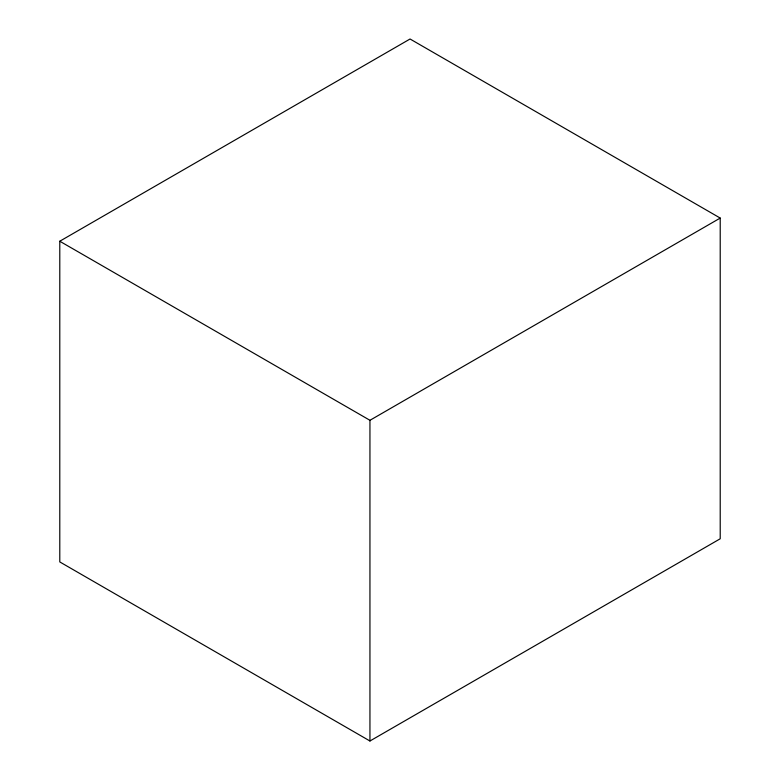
<?xml version="1.0" encoding="UTF-8"?>
<svg xmlns="http://www.w3.org/2000/svg" width="780" height="780" viewBox="0 0 780 780"><rect width="100%" height="100%" fill="white"/><g stroke="black" fill="none" stroke-linecap="round" stroke-linejoin="round"><path stroke-width="1.17" d="M59.787 241.225L410.056 39L720.213 218.069L720.213 538.775L369.944 741L59.787 561.932L59.787 241.225L369.944 420.293L720.213 218.069M369.944 420.293L369.944 741"/></g></svg>
